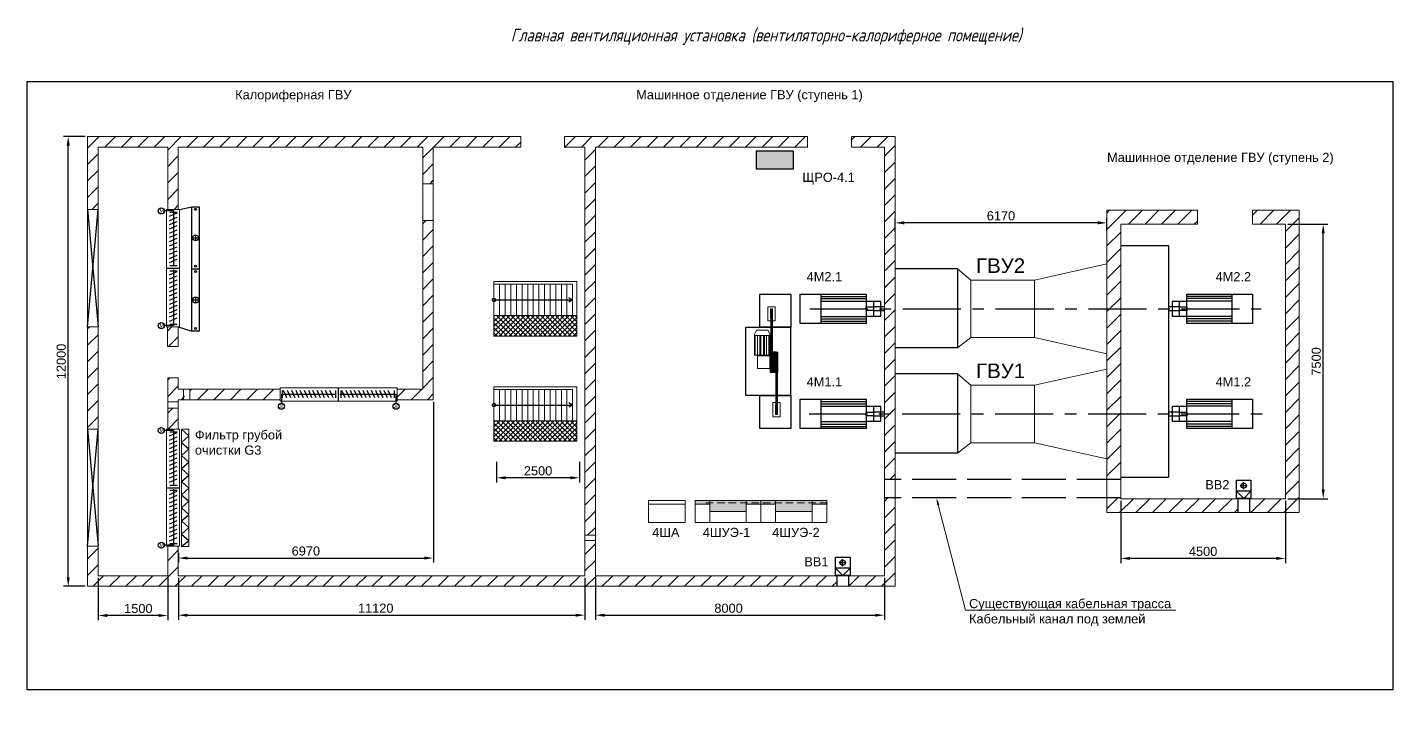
# Model space of a CAD drawing. Header units: millimetres. Extents: x -276 to 1709, y 11 to 936.
# Drawn here: x 870.1 to 1243.3, y 394 to 578.6 of the extents above; entities that cross this region are included whole.
import ezdxf
from ezdxf import colors
from ezdxf.entities.mleader import LeaderData, LeaderLine
from ezdxf.math import Vec2, Vec3

# ---------------------------------------------------------------- set-up
doc = ezdxf.new("R2010")
doc.units = ezdxf.units.MM
doc.linetypes.add('ACAD_ISO02W100', pattern=[15, 12, -3])
doc.linetypes.add('осевая', pattern=[50.8, 31.75, -6.35, 6.35, -6.35])
doc.layers.add('Ethernet', color=18, linetype='Continuous', lineweight=40)
doc.layers.add('поверхность-_14_Технические_сооружения_Здания', color=250, linetype='Continuous')
doc.styles.add('ASU', font='arial.ttf', dxfattribs={"height": 2.5})
doc.styles.get("Standard").update_dxf_attribs({"font": 'arial.ttf'})
doc.styles.add('T_Дренажная_шахта_-Штреки_на_2021г_Стволы_шахты', font='arial.ttf')
doc.styles.add('T_поверхность-_14_Технические_сооружения_Здания', font='arial.ttf')
doc.dimstyles.new('ISO-25', dxfattribs={"dimtxt": 2.5, "dimasz": 2.5, "dimexe": 1.25, "dimexo": 0.625, "dimtad": 1, "dimtxsty": 'Standard', "dimcen": 2.5, "dimadec": 0, "dimazin": 0, "dimtfac": 1, "dimtmove": 0, "dimatfit": 3, "dimfxl": 1, "dimarcsym": 0})
pattern_1 = [(45, (0, 319.0342), (-2.245064, 2.245064), [])]

# ---------------------------------------------------------------- blocks, each defined once
blk = doc.blocks.new('*D51')
at = {"color": 0, "lineweight": -2, "transparency": 16777216}
for p, q in [((981.07, 476.19), (981.07, 432.28)), ((911.37, 434.94), (911.37, 432.28)), ((913.87, 433.53), (978.57, 433.53))]:
    blk.add_line(p, q, dxfattribs=at)
at = {"color": 0, "transparency": 16777216}
for points in [[(913.87, 433.95), (913.87, 433.12), (911.37, 433.53)], [(978.57, 433.95), (978.57, 433.12), (981.07, 433.53)]]:
    blk.add_solid(points, dxfattribs=at)
at = {"color": 0, "lineweight": 20, "transparency": 16777216, "insert": (946.22, 435.44), "char_height": 2.5, "attachment_point": 5}
blk.add_mtext('6970', dxfattribs=at)
blk = doc.blocks.new('*D52')
at = {"color": 0, "lineweight": -2, "transparency": 16777216}
for p, q in [((998.37, 459.8), (998.37, 454.21)), ((1021.02, 459.8), (1021.02, 454.21)), ((1018.52, 455.46), (1000.87, 455.46))]:
    blk.add_line(p, q, dxfattribs=at)
at = {"color": 0, "transparency": 16777216}
for points in [[(1000.87, 455.88), (1000.87, 455.04), (998.37, 455.46)], [(1018.52, 455.88), (1018.52, 455.04), (1021.02, 455.46)]]:
    blk.add_solid(points, dxfattribs=at)
at = {"color": 0, "lineweight": 20, "transparency": 16777216, "insert": (1009.69, 457.36), "char_height": 2.5, "attachment_point": 5}
blk.add_mtext('2500', dxfattribs=at)
blk = doc.blocks.new('*D53')
at = {"color": 0, "lineweight": -2, "transparency": 16777216}
for p, q in [((885.94, 548.71), (880.02, 548.71)), ((881.27, 428.31), (881.27, 546.21)), ((885.94, 425.81), (880.02, 425.81))]:
    blk.add_line(p, q, dxfattribs=at)
at = {"color": 0, "transparency": 16777216}
for points in [[(880.85, 546.21), (881.68, 546.21), (881.27, 548.71)], [(880.85, 428.31), (881.68, 428.31), (881.27, 425.81)]]:
    blk.add_solid(points, dxfattribs=at)
at = {"color": 0, "lineweight": 20, "transparency": 16777216, "insert": (879.37, 487.26), "char_height": 2.5, "attachment_point": 5, "rotation": 90}
blk.add_mtext('12000', dxfattribs=at)
blk = doc.blocks.new('*D54')
at = {"color": 0, "lineweight": -2, "transparency": 16777216}
for p, q in [((911.37, 428.09), (911.37, 416.67)), ((1022.47, 428.09), (1022.47, 416.67)), ((913.87, 417.92), (1019.97, 417.92))]:
    blk.add_line(p, q, dxfattribs=at)
at = {"color": 0, "transparency": 16777216}
for points in [[(913.87, 418.33), (913.87, 417.5), (911.37, 417.92)], [(1019.97, 418.33), (1019.97, 417.5), (1022.47, 417.92)]]:
    blk.add_solid(points, dxfattribs=at)
at = {"color": 0, "lineweight": 20, "transparency": 16777216, "insert": (965.32, 419.82), "char_height": 2.5, "attachment_point": 5}
blk.add_mtext('11120', dxfattribs=at)
blk = doc.blocks.new('*D55')
at = {"color": 0, "lineweight": -2, "transparency": 16777216}
for p, q in [((889.47, 428.09), (889.47, 416.58)), ((908.47, 428.09), (908.47, 416.58)), ((905.97, 417.83), (891.97, 417.83))]:
    blk.add_line(p, q, dxfattribs=at)
at = {"color": 0, "transparency": 16777216}
for points in [[(891.97, 418.25), (891.97, 417.42), (889.47, 417.83)], [(905.97, 418.25), (905.97, 417.42), (908.47, 417.83)]]:
    blk.add_solid(points, dxfattribs=at)
at = {"color": 0, "lineweight": 20, "transparency": 16777216, "insert": (900.44, 419.74), "char_height": 2.5, "attachment_point": 5}
blk.add_mtext('1500', dxfattribs=at)
blk = doc.blocks.new('*D56')
at = {"color": 0, "lineweight": -2, "transparency": 16777216}
for p, q in [((1168.97, 449.14), (1168.97, 432.18)), ((1213.97, 449.14), (1213.97, 432.18)), ((1211.47, 433.43), (1171.47, 433.43))]:
    blk.add_line(p, q, dxfattribs=at)
at = {"color": 0, "transparency": 16777216}
for points in [[(1171.47, 433.85), (1171.47, 433.02), (1168.97, 433.43)], [(1211.47, 433.85), (1211.47, 433.02), (1213.97, 433.43)]]:
    blk.add_solid(points, dxfattribs=at)
at = {"color": 0, "lineweight": 20, "transparency": 16777216, "insert": (1191.47, 435.34), "char_height": 2.5, "attachment_point": 5}
blk.add_mtext('4500', dxfattribs=at)
blk = doc.blocks.new('*D57')
at = {"color": 0, "lineweight": -2, "transparency": 16777216}
for p, q in [((1214.59, 524.76), (1225.55, 524.76)), ((1224.3, 452.26), (1224.3, 522.26)), ((1214.59, 449.76), (1225.55, 449.76))]:
    blk.add_line(p, q, dxfattribs=at)
at = {"color": 0, "transparency": 16777216}
for points in [[(1223.88, 522.26), (1224.71, 522.26), (1224.3, 524.76)], [(1223.88, 452.26), (1224.71, 452.26), (1224.3, 449.76)]]:
    blk.add_solid(points, dxfattribs=at)
at = {"color": 0, "lineweight": 20, "transparency": 16777216, "insert": (1222.4, 487.26), "char_height": 2.5, "attachment_point": 5, "rotation": 90}
blk.add_mtext('7500', dxfattribs=at)
blk = doc.blocks.new('*D58')
at = {"color": 0, "lineweight": -2, "transparency": 16777216}
for p, q in [((1025.37, 428.09), (1025.37, 416.67)), ((1104.37, 428.09), (1104.37, 416.67)), ((1027.87, 417.92), (1101.87, 417.92))]:
    blk.add_line(p, q, dxfattribs=at)
at = {"color": 0, "transparency": 16777216}
for points in [[(1027.87, 418.33), (1027.87, 417.5), (1025.37, 417.92)], [(1101.87, 418.33), (1101.87, 417.5), (1104.37, 417.92)]]:
    blk.add_solid(points, dxfattribs=at)
at = {"color": 0, "lineweight": 20, "transparency": 16777216, "insert": (1061.76, 419.82), "char_height": 2.5, "attachment_point": 5}
blk.add_mtext('8000', dxfattribs=at)
blk = doc.blocks.new('*D59')
at = {"color": 0, "lineweight": -2, "transparency": 16777216}
for p, q in [((1107.27, 522.66), (1107.27, 526.38)), ((1165.17, 522.86), (1165.17, 526.38)), ((1162.67, 525.13), (1109.77, 525.13))]:
    blk.add_line(p, q, dxfattribs=at)
at = {"color": 0, "transparency": 16777216}
for points in [[(1109.77, 525.55), (1109.77, 524.72), (1107.27, 525.13)], [(1162.67, 525.55), (1162.67, 524.72), (1165.17, 525.13)]]:
    blk.add_solid(points, dxfattribs=at)
at = {"color": 0, "lineweight": 20, "transparency": 16777216, "insert": (1136.22, 527.04), "char_height": 2.5, "attachment_point": 5}
blk.add_mtext('6170', dxfattribs=at)

msp = doc.modelspace()

# ---------------------------------------------------------------- hatches: boundary and pattern name
at = {"lineweight": 20}
h = msp.add_hatch(dxfattribs=at)
h.set_pattern_fill('ANSI31', color=0)
h.set_pattern_definition(pattern_1)
h.paths.add_polyline_path([(978.166, 535.795), (981.066, 535.795), (981.066, 545.81), (1004.952, 545.81), (1004.952, 548.71), (972.652, 548.71), (886.566, 548.71), (886.566, 545.81), (886.566, 528.76), (889.466, 528.76), (889.466, 545.81), (908.466, 545.81), (908.466, 528.76), (911.366, 528.76), (911.366, 545.81), (978.166, 545.81)])
at = {"linetype": 'ACAD_ISO02W100'}
h = msp.add_hatch(dxfattribs=at)
h.set_pattern_fill('ANSI31', color=0)
h.set_pattern_definition(pattern_1)
h.paths.add_polyline_path([(1107.266, 548.71), (1095.366, 548.71), (1095.366, 545.81), (1104.366, 545.81), (1104.366, 512.315, -0.2258414), (1105.058, 510.86, -0.2258414), (1104.366, 509.406), (1104.366, 501.649), (1107.266, 501.649)])
h.paths.add_polyline_path([(1107.266, 501.649), (1104.366, 501.649), (1104.366, 495.713), (1104.366, 472.91), (1107.266, 472.91)])
h.paths.add_polyline_path([(1107.266, 472.91), (1104.366, 472.91), (1104.366, 465.51, -0.2258414), (1105.058, 464.055, -0.2258414), (1104.366, 462.6), (1104.366, 454.979), (1107.266, 454.979)])
h.paths.add_polyline_path([(1091.369, 425.81), (1091.369, 428.71), (1025.366, 428.71), (1025.366, 438.353), (1022.466, 438.353), (1022.466, 428.71), (988.234, 428.71), (911.366, 428.71), (911.366, 436.76), (908.466, 436.76), (908.466, 428.71), (889.466, 428.71), (889.466, 436.76), (886.566, 436.76), (886.566, 427.26), (886.566, 425.81)])
h.paths.add_polyline_path([(1094.547, 428.71), (1094.547, 425.81), (1107.266, 425.81), (1107.266, 449.985), (1104.366, 449.985), (1104.366, 428.71)])
at = {"lineweight": 20}
h = msp.add_hatch(dxfattribs=at)
h.set_pattern_fill('ANSI31', color=0)
h.set_pattern_definition(pattern_1)
h.paths.add_polyline_path([(1025.366, 545.81), (1083.366, 545.81), (1083.366, 548.71), (1045.952, 548.71), (1016.952, 548.71), (1016.952, 545.81), (1022.466, 545.81), (1022.466, 439.849), (1025.366, 439.849)])
h = msp.add_hatch()
h.set_pattern_fill('ANSI31', color=256, scale=10)
h.set_pattern_definition([(45, (438.1, 298.834), (-22.4506, 22.4506), [])])
h.paths.add_polyline_path([(1079.4, 539.834), (1079.4, 544.834), (1069.4, 544.834), (1069.4, 539.834)])
h = msp.add_hatch(color=256)
h.dxf.hatch_style = 1
h.paths.add_polyline_path([(1079.4, 544.834), (1069.4, 544.834), (1069.4, 539.834), (1079.4, 539.834)])
at = {"linetype": 'ACAD_ISO02W100'}
h = msp.add_hatch(dxfattribs=at)
h.set_pattern_fill('ANSI31', color=0)
h.set_pattern_definition(pattern_1)
h.paths.add_polyline_path([(1168.966, 524.76), (1189.9, 524.76), (1189.9, 528.56), (1165.166, 528.56), (1165.166, 524.76), (1165.166, 501.649), (1168.966, 501.649)], flags=17)
h.paths.add_polyline_path([(1168.966, 501.649), (1165.166, 501.649), (1165.166, 472.91), (1168.966, 472.91)], flags=17)
h.paths.add_polyline_path([(1168.966, 472.91), (1165.166, 472.91), (1165.166, 460.627), (1165.166, 454.979), (1168.966, 454.979)], flags=17)
h.paths.add_polyline_path([(1200.969, 445.96), (1200.969, 449.76), (1168.966, 449.76), (1168.966, 449.985), (1165.166, 449.985), (1165.166, 449.76), (1165.166, 445.96)])
h.paths.add_polyline_path([(1204.147, 449.76), (1204.147, 445.96), (1217.766, 445.96), (1217.766, 449.76), (1217.766, 524.76), (1217.766, 528.56), (1205, 528.56), (1205, 524.76), (1213.966, 524.76), (1213.966, 449.76)])
at = {"lineweight": 20}
h = msp.add_hatch(dxfattribs=at)
h.set_pattern_fill('ANSI31', color=0)
h.set_pattern_definition(pattern_1)
h.paths.add_polyline_path([(978.166, 479.71), (971.166, 479.71), (971.166, 476.81), (981.066, 476.81), (981.066, 479.71), (981.066, 525.779), (978.166, 525.779)])
h = msp.add_hatch(dxfattribs=at)
h.set_pattern_fill('ANSI31', color=0)
h.set_pattern_definition(pattern_1)
h.paths.add_polyline_path([(886.566, 468.76), (889.466, 468.76), (889.466, 496.76), (886.566, 496.76)])
h = msp.add_hatch(dxfattribs=at)
h.set_pattern_fill('ANSI31', color=0)
h.set_pattern_definition(pattern_1)
h.paths.add_polyline_path([(911.366, 496.76), (908.425, 496.76), (908.425, 491.304), (911.366, 491.304)])
h = msp.add_hatch()
h.set_pattern_fill('ANSI37', color=256, scale=0.3)
h.set_pattern_definition([(45, (0, 347.7723), (-0.6735192, 0.6735192), []), (135, (0, 347.7723), (-0.6735192, -0.6735192), [])])
h.paths.add_polyline_path([(1020.302, 499.807), (1019.131, 499.807), (1017.597, 499.807), (1016.062, 499.807), (1014.528, 499.807), (1012.993, 499.807), (1011.459, 499.807), (1009.924, 499.807), (1008.39, 499.807), (1006.855, 499.807), (1005.32, 499.807), (1003.786, 499.807), (1002.251, 499.807), (1000.717, 499.807), (999.182, 499.807), (997.648, 499.807), (997.648, 494.194), (1020.302, 494.194)])
h = msp.add_hatch(dxfattribs=at)
h.set_pattern_fill('ANSI31', color=0)
h.set_pattern_definition(pattern_1)
h.paths.add_polyline_path([(911.366, 482.76), (908.466, 482.76), (908.466, 476.187), (908.474, 476.187), (908.474, 476.096), (911.366, 476.081), (911.366, 476.81), (912.779, 476.81), (912.779, 476.819), (913.097, 476.818), (913.097, 479.71), (911.366, 479.71)])
h = msp.add_hatch(dxfattribs=at)
h.set_pattern_fill('ANSI31', color=0)
h.set_pattern_definition(pattern_1)
h.paths.add_polyline_path([(923.812, 479.71), (914.641, 479.71), (914.641, 476.81), (925.032, 476.81)])
h = msp.add_hatch(dxfattribs=at)
h.set_pattern_fill('ANSI31', color=0)
h.set_pattern_definition(pattern_1)
h.paths.add_polyline_path([(939.166, 479.71), (923.812, 479.71), (925.032, 476.81), (939.166, 476.81)])
h = msp.add_hatch(dxfattribs=at)
h.set_pattern_fill('ANSI31', color=0)
h.set_pattern_definition(pattern_1)
h.paths.add_polyline_path([(911.366, 474.533), (908.466, 474.533), (908.466, 474.482), (908.466, 468.76), (911.366, 468.76)])
h = msp.add_hatch()
h.set_pattern_fill('ANSI37', color=256, scale=0.3)
h.set_pattern_definition([(45, (0, 319.0342), (-0.6735192, 0.6735192), []), (135, (0, 319.0342), (-0.6735192, -0.6735192), [])])
h.paths.add_polyline_path([(1020.302, 471.069), (1019.131, 471.069), (1017.597, 471.069), (1016.062, 471.069), (1014.528, 471.069), (1012.993, 471.069), (1011.459, 471.069), (1009.924, 471.069), (1008.39, 471.069), (1006.855, 471.069), (1005.32, 471.069), (1003.786, 471.069), (1002.251, 471.069), (1000.717, 471.069), (999.182, 471.069), (997.648, 471.069), (997.648, 465.456), (1020.302, 465.456)])
h = msp.add_hatch(color=0, dxfattribs=at)
h.dxf.hatch_style = 1
h.paths.add_polyline_path([(1088.601, 449.26), (1084.601, 449.26), (1084.601, 448.261), (1088.601, 448.262)])
h.paths.add_polyline_path([(1074.601, 449.26), (1070.601, 449.26), (1070.601, 448.257), (1074.601, 448.259)])
h.paths.add_polyline_path([(1070.601, 449.26), (1066.601, 449.26), (1066.601, 448.256), (1070.601, 448.257)])
h.paths.add_polyline_path([(1056.601, 449.26), (1052.601, 449.26), (1052.601, 448.252), (1056.601, 448.254)])
h = msp.add_hatch(color=0, dxfattribs=at)
h.dxf.hatch_style = 1
h.paths.add_polyline_path([(1066.601, 449.26), (1056.601, 449.26), (1056.601, 446.26), (1066.601, 446.26)])
h.paths.add_polyline_path([(1084.601, 449.26), (1074.601, 449.26), (1074.601, 446.26), (1084.601, 446.26)])
at = {"layer": 'Ethernet', "lineweight": 20}
h = msp.add_hatch(color=0, dxfattribs=at)
h.dxf.hatch_style = 1
h.paths.add_polyline_path([(1073.774, 501.637), (1073.194, 501.637), (1073.194, 498.959), (1073.774, 498.959)])
h = msp.add_hatch(color=0, dxfattribs=at)
h.dxf.hatch_style = 1
h.paths.add_polyline_path([(1075.164, 475.418), (1074.584, 475.418), (1074.584, 472.739), (1075.164, 472.739)])

# ---------------------------------------------------------------- linework, layer by layer
at = {"color": 0, "lineweight": 20}
for p, q in [((1004.952, 548.71), (1004.952, 545.81)), ((1016.952, 548.71), (1016.952, 545.81)), ((1083.366, 548.71), (1083.366, 545.81)), ((1095.366, 548.71), (1095.366, 545.81)), ((908.466, 545.81), (889.466, 545.81)), ((978.166, 545.81), (978.166, 525.779)), ((981.066, 545.81), (1004.952, 545.81)), ((981.066, 525.779), (981.066, 545.81)), ((1016.952, 545.81), (1022.466, 545.81)), ((1104.366, 545.81), (1095.366, 545.81)), ((1104.366, 545.81), (1104.366, 495.713)), ((978.166, 535.795), (981.066, 535.795)), ((1189.9, 528.56), (1189.9, 524.76)), ((1205, 528.56), (1205, 524.76)), ((978.166, 525.779), (981.066, 525.779)), ((1124.333, 512.606), (1128, 509.499)), ((1145.4, 509.499), (1165.166, 513.919)), ((908.425, 491.304), (908.425, 496.76)), ((911.366, 491.304), (911.366, 496.76)), ((1128, 493.799), (1124.333, 490.961)), ((1145.4, 493.799), (1165.166, 489.365)), ((911.366, 491.304), (908.425, 491.304)), ((1165.166, 489.365), (1165.166, 485.181)), ((1145.4, 480.76), (1165.166, 485.181)), ((908.466, 482.76), (911.366, 482.76)), ((1124.333, 483.868), (1128, 480.76)), ((912.779, 476.819), (912.779, 479.71)), ((914.484, 479.71), (914.484, 476.819)), ((978.166, 479.71), (971.166, 479.71)), ((908.474, 476.187), (911.366, 476.187)), ((911.366, 474.482), (908.474, 474.482)), ((1128, 465.06), (1124.333, 462.222)), ((1145.4, 465.06), (1165.166, 460.627)), ((1039.898, 448.252), (1049.898, 448.252)), ((1052.601, 448.252), (1056.601, 448.254)), ((1057.593, 448.616), (1055.554, 448.616)), ((1060.712, 448.616), (1058.672, 448.616)), ((1063.83, 448.616), (1061.79, 448.616)), ((1066.948, 448.616), (1064.909, 448.616)), ((1066.948, 448.616), (1064.909, 448.616)), ((1066.601, 448.256), (1074.601, 448.259)), ((1070.066, 448.616), (1068.027, 448.616)), ((1073.184, 448.616), (1071.145, 448.616)), ((1076.302, 448.616), (1074.263, 448.616)), ((1079.42, 448.616), (1077.381, 448.616)), ((1082.539, 448.616), (1080.499, 448.616)), ((1085.657, 448.616), (1083.617, 448.616)), ((1084.601, 448.261), (1088.601, 448.262)), ((1088.775, 448.616), (1086.736, 448.616)), ((1056.601, 446.26), (1066.601, 446.26)), ((1074.601, 446.26), (1084.601, 446.26)), ((1022.454, 439.834), (1025.346, 439.834)), ((1022.466, 428.71), (1022.466, 438.353)), ((1025.366, 438.353), (1022.474, 438.353)), ((1025.366, 438.338), (1025.366, 428.71)), ((1036.574, 425.81), (987.156, 425.81)), ((988.234, 428.71), (1022.466, 428.71)), ((1025.366, 428.71), (1039.121, 428.71))]:
    msp.add_line(p, q, dxfattribs=at)
for p, q in [((911.72, 528.76), (915.1, 529.534)), ((915.449, 521.048), (916.726, 521.048)), ((1168.966, 518.929), (1181.967, 518.929)), ((1181.967, 518.929), (1181.967, 455.627)), ((1124.333, 512.606), (1107.266, 512.606)), ((1124.333, 512.606), (1124.333, 490.961)), ((915.449, 504.048), (916.726, 504.048)), ((997.648, 504.073), (1019.131, 504.073)), ((1019.131, 504.073), (1018.107, 504.672)), ((1019.131, 504.073), (1018.107, 503.473)), ((1101.337, 503.649), (1101.337, 499.649)), ((1184.996, 499.649), (1184.996, 503.649)), ((911.366, 496.76), (915.1, 495.534)), ((1019.131, 499.807), (1020.302, 499.807)), ((1124.333, 490.961), (1107.266, 490.961)), ((1124.333, 483.868), (1107.266, 483.868)), ((1124.333, 483.868), (1124.333, 462.222)), ((997.648, 475.334), (1019.131, 475.334)), ((1019.131, 475.334), (1018.107, 475.934)), ((1019.131, 475.334), (1018.107, 474.735)), ((1101.337, 474.91), (1101.337, 470.91)), ((1184.996, 470.91), (1184.996, 474.91)), ((1019.131, 471.069), (1020.302, 471.069)), ((1124.333, 462.222), (1107.266, 462.222)), ((1168.966, 455.627), (1181.967, 455.627))]:
    msp.add_line(p, q)
at = {"lineweight": 20}
for p, q in [((1020.302, 509.103), (997.648, 509.103)), ((1020.302, 480.365), (997.648, 480.365))]:
    msp.add_line(p, q, dxfattribs=at)
msp.add_lwpolyline([(870.089, 563.757), (1243.288, 563.757), (1243.288, 397.559), (870.089, 397.559)], close=True)
at = {"color": 0, "lineweight": 20}
for points in [[(886.566, 545.81), (886.566, 548.71), (972.652, 548.71)], [(972.652, 548.71), (1004.952, 548.71)], [(1016.952, 548.71), (1045.952, 548.71)], [(1045.952, 548.71), (1083.366, 548.71)], [(1095.366, 548.71), (1107.266, 548.71)], [(1107.266, 548.71), (1107.266, 425.81)], [(886.566, 528.76), (886.566, 547.26)], [(889.466, 545.81), (889.466, 528.76)], [(908.466, 528.76), (908.466, 545.81)], [(911.366, 545.81), (911.366, 528.76)], [(978.166, 545.81), (911.366, 545.81)], [(1004.952, 545.81), (981.066, 545.81)], [(1022.466, 545.81), (1016.952, 545.81)], [(1022.466, 545.81), (1016.952, 545.81)], [(1022.466, 428.71), (1022.466, 545.81)], [(1025.366, 545.81), (1025.366, 428.71)], [(1083.366, 545.81), (1025.366, 545.81)], [(1104.366, 545.81), (1095.366, 545.81)], [(1104.366, 428.71), (1104.366, 545.81)], [(1189.9, 528.56), (1165.166, 528.56), (1165.166, 524.76)], [(1217.766, 524.76), (1217.766, 528.56), (1205, 528.56)], [(978.166, 479.71), (978.166, 525.779)], [(981.066, 525.779), (981.066, 478.26)], [(1165.166, 524.76), (1165.166, 449.76)], [(1205, 524.76), (1213.966, 524.76), (1213.966, 449.76), (1168.966, 449.76), (1168.966, 524.76), (1189.9, 524.76)], [(1168.966, 449.76), (1168.966, 524.76)], [(1168.966, 524.76), (1189.9, 524.76)], [(1208.966, 524.76), (1213.966, 524.76)], [(1213.966, 524.76), (1213.966, 449.76)], [(1217.766, 449.76), (1217.766, 524.76)], [(1128, 509.499), (1145.4, 509.499)], [(1128, 509.499), (1128, 493.799)], [(1145.4, 493.799), (1145.4, 509.499)], [(886.566, 468.76), (886.566, 496.76)], [(889.466, 496.76), (889.466, 468.76)], [(1145.4, 493.799), (1128, 493.799)], [(1165.166, 485.181), (1165.166, 460.627)], [(908.466, 468.76), (908.466, 482.76)], [(911.366, 482.76), (911.366, 479.71)], [(1107.266, 462.222), (1107.266, 483.868)], [(911.366, 479.71), (939.166, 479.71)], [(981.066, 479.71), (981.066, 476.81), (971.166, 476.81)], [(971.166, 479.71), (978.166, 479.71)], [(1107.266, 465.06), (1107.266, 480.76)], [(1128, 480.76), (1145.4, 480.76)], [(1128, 480.76), (1128, 465.06)], [(1145.4, 465.06), (1145.4, 480.76)], [(939.166, 476.81), (911.366, 476.81)], [(911.366, 476.81), (911.366, 468.76)], [(1145.4, 465.06), (1128, 465.06)], [(1165.166, 449.76), (1165.166, 445.96), (1217.766, 445.96), (1217.766, 449.76)], [(1213.966, 449.76), (1168.966, 449.76)], [(886.566, 427.26), (886.566, 436.76)], [(889.466, 436.76), (889.466, 428.71)], [(908.466, 428.71), (908.466, 436.76)], [(911.366, 436.76), (911.366, 428.71)], [(1107.266, 425.81), (886.566, 425.81), (886.566, 428.71)], [(889.466, 428.71), (908.466, 428.71)], [(911.366, 428.71), (1022.466, 428.71)], [(1025.366, 428.71), (1104.366, 428.71)]]:
    msp.add_lwpolyline(points, dxfattribs=at)
for points in [[(1069.4, 544.834), (1079.4, 544.834), (1079.4, 539.834), (1069.4, 539.834), (1069.4, 544.834)], [(886.566, 528.76), (889.466, 496.76)], [(886.566, 496.76), (889.466, 528.76)], [(910.007, 528.403), (907.523, 528.403)], [(908.969, 526.943), (911.045, 527.832)], [(908.969, 525.791), (911.045, 526.68)], [(909.007, 528.055), (911.007, 528.055)], [(910.007, 528.403), (910.007, 513.48)], [(915.1, 529.534), (917.1, 529.534), (917.1, 495.534), (915.1, 495.534), (915.1, 529.534)], [(908.969, 524.64), (911.045, 525.529)], [(908.969, 523.488), (911.045, 524.377)], [(908.969, 522.337), (911.045, 523.226)], [(908.969, 521.185), (911.045, 522.074)], [(908.969, 520.033), (911.045, 520.923)], [(908.969, 518.882), (911.045, 519.771)], [(916.096, 521.678), (916.096, 520.419)], [(908.969, 517.73), (911.045, 518.619)], [(908.969, 516.579), (911.045, 517.468)], [(908.969, 515.427), (911.045, 516.316)], [(908.969, 514.276), (911.045, 515.165)], [(908.112, 512.76), (911.72, 512.76)], [(908.969, 510.943), (911.045, 511.832)], [(909.007, 513.48), (911.007, 513.48)], [(909.007, 512.055), (911.007, 512.055)], [(910.007, 512.403), (910.007, 497.075)], [(915.1, 512.534), (917.1, 512.534)], [(908.969, 509.791), (911.045, 510.68)], [(908.969, 508.64), (911.045, 509.529)], [(908.969, 507.488), (911.045, 508.377)], [(908.969, 506.337), (911.045, 507.226)], [(908.969, 505.185), (911.045, 506.074)], [(908.969, 504.033), (911.045, 504.923)], [(916.096, 504.678), (916.096, 503.419)], [(1078.8, 505.649), (1078.8, 496.649), (1070.3, 496.649), (1070.3, 505.649), (1078.8, 505.649)], [(1099.337, 505.649), (1099.337, 497.649), (1081.337, 497.649), (1081.337, 505.649), (1099.337, 505.649)], [(1086.937, 505.649), (1086.937, 497.649)], [(1086.937, 505.034), (1099.337, 505.034)], [(1086.937, 504.434), (1099.337, 504.434)], [(1186.996, 497.649), (1186.996, 505.649), (1204.996, 505.649), (1204.996, 497.649), (1186.996, 497.649)], [(1199.396, 505.034), (1186.996, 505.034)], [(1199.396, 504.434), (1186.996, 504.434)], [(1199.396, 497.649), (1199.396, 505.649)], [(908.969, 502.882), (911.045, 503.771)], [(908.969, 501.73), (911.045, 502.619)], [(908.969, 500.579), (911.045, 501.468)], [(908.969, 499.427), (911.045, 500.316)], [(1086.937, 503.734), (1099.337, 503.734)], [(1099.337, 503.649), (1099.337, 499.649), (1103.337, 499.649), (1103.337, 503.649), (1099.337, 503.649)], [(1099.337, 502.149), (1101.337, 502.149), (1101.337, 501.149), (1099.337, 501.149), (1099.337, 502.149)], [(1104.366, 502.149), (1101.337, 502.149), (1101.337, 501.149), (1104.366, 501.149)], [(1181.967, 501.149), (1184.996, 501.149), (1184.996, 502.149), (1181.967, 502.149)], [(1186.996, 499.649), (1186.996, 503.649), (1182.996, 503.649), (1182.996, 499.649), (1186.996, 499.649)], [(1186.996, 501.149), (1184.996, 501.149), (1184.996, 502.149), (1186.996, 502.149), (1186.996, 501.149)], [(1199.396, 503.734), (1186.996, 503.734)], [(910.007, 497.075), (907.523, 497.075)], [(908.969, 498.276), (911.045, 499.165)], [(909.007, 497.48), (911.007, 497.48)], [(1078.65, 496.649), (1078.65, 477.91), (1066.45, 477.91), (1066.45, 496.649), (1078.65, 496.649)], [(1086.937, 499.563), (1099.337, 499.563)], [(1086.937, 498.863), (1099.337, 498.863)], [(1086.937, 498.263), (1099.337, 498.263)], [(1199.396, 499.563), (1186.996, 499.563)], [(1199.396, 498.863), (1186.996, 498.863)], [(1199.396, 498.263), (1186.996, 498.263)], [(939.523, 478.311), (954.446, 478.311)], [(939.523, 478.311), (939.523, 475.827)], [(939.871, 477.311), (939.871, 479.311)], [(940.983, 477.273), (940.094, 479.349)], [(942.135, 477.273), (941.246, 479.349)], [(943.286, 477.273), (942.397, 479.349)], [(944.438, 477.273), (943.549, 479.349)], [(945.589, 477.273), (944.7, 479.349)], [(946.741, 477.273), (945.852, 479.349)], [(947.893, 477.273), (947.003, 479.349)], [(949.044, 477.273), (948.155, 479.349)], [(950.196, 477.273), (949.307, 479.349)], [(951.347, 477.273), (950.458, 479.349)], [(952.499, 477.273), (951.61, 479.349)], [(953.65, 477.273), (952.761, 479.349)], [(954.446, 477.311), (954.446, 479.311)], [(955.166, 476.416), (955.166, 480.024)], [(955.523, 478.311), (970.851, 478.311)], [(955.871, 477.311), (955.871, 479.311)], [(956.983, 477.273), (956.094, 479.349)], [(958.135, 477.273), (957.246, 479.349)], [(959.286, 477.273), (958.397, 479.349)], [(960.438, 477.273), (959.549, 479.349)], [(961.589, 477.273), (960.7, 479.349)], [(962.741, 477.273), (961.852, 479.349)], [(963.893, 477.273), (963.003, 479.349)], [(965.044, 477.273), (964.155, 479.349)], [(966.196, 477.273), (965.307, 479.349)], [(967.347, 477.273), (966.458, 479.349)], [(968.499, 477.273), (967.61, 479.349)], [(969.65, 477.273), (968.761, 479.349)], [(970.446, 477.311), (970.446, 479.311)], [(970.851, 478.311), (970.851, 475.827)], [(1078.8, 477.91), (1078.8, 468.91), (1070.3, 468.91), (1070.3, 477.91), (1078.8, 477.91)], [(1099.337, 476.91), (1099.337, 468.91), (1081.337, 468.91), (1081.337, 476.91), (1099.337, 476.91)], [(1086.937, 476.91), (1086.937, 468.91)], [(1086.937, 476.296), (1099.337, 476.296)], [(1086.937, 475.696), (1099.337, 475.696)], [(1086.937, 474.996), (1099.337, 474.996)], [(1099.337, 474.91), (1099.337, 470.91), (1103.337, 470.91), (1103.337, 474.91), (1099.337, 474.91)], [(1186.996, 470.91), (1186.996, 474.91), (1182.996, 474.91), (1182.996, 470.91), (1186.996, 470.91)], [(1186.996, 468.91), (1186.996, 476.91), (1204.996, 476.91), (1204.996, 468.91), (1186.996, 468.91)], [(1199.396, 476.296), (1186.996, 476.296)], [(1199.396, 475.696), (1186.996, 475.696)], [(1199.396, 474.996), (1186.996, 474.996)], [(1199.396, 468.91), (1199.396, 476.91)], [(1086.937, 470.825), (1099.337, 470.825)], [(1099.337, 473.41), (1101.337, 473.41), (1101.337, 472.41), (1099.337, 472.41), (1099.337, 473.41)], [(1104.366, 473.41), (1101.337, 473.41), (1101.337, 472.41), (1104.366, 472.41)], [(1181.967, 472.41), (1184.996, 472.41), (1184.996, 473.41), (1181.967, 473.41)], [(1186.996, 472.41), (1184.996, 472.41), (1184.996, 473.41), (1186.996, 473.41), (1186.996, 472.41)], [(1199.396, 470.825), (1186.996, 470.825)], [(886.566, 468.76), (889.466, 436.76)], [(886.566, 436.76), (889.466, 468.76)], [(910.007, 468.403), (907.523, 468.403)], [(908.969, 466.943), (911.045, 467.832)], [(908.969, 465.791), (911.045, 466.68)], [(909.007, 468.055), (911.007, 468.055)], [(910.007, 468.403), (910.007, 453.48)], [(912.199, 468.724), (914.199, 466.935), (914.199, 466.935)], [(912.199, 465.146), (914.199, 466.935), (914.199, 466.935)], [(1086.937, 470.125), (1099.337, 470.125)], [(1086.937, 469.525), (1099.337, 469.525)], [(1199.396, 470.125), (1186.996, 470.125)], [(1199.396, 469.525), (1186.996, 469.525)], [(908.969, 464.64), (911.045, 465.529)], [(908.969, 463.488), (911.045, 464.377)], [(908.969, 462.337), (911.045, 463.226)], [(912.199, 465.146), (914.199, 463.357), (914.199, 463.357)], [(912.199, 461.568), (914.199, 463.357), (914.199, 463.357)], [(908.969, 461.185), (911.045, 462.074)], [(908.969, 460.033), (911.045, 460.923)], [(908.969, 458.882), (911.045, 459.771)], [(912.199, 461.568), (914.199, 459.779), (914.199, 459.779)], [(912.199, 457.991), (914.199, 459.779), (914.199, 459.779)], [(908.969, 457.73), (911.045, 458.619)], [(908.969, 456.579), (911.045, 457.468)], [(908.969, 455.427), (911.045, 456.316)], [(912.199, 457.991), (914.199, 456.202), (914.199, 456.202)], [(912.199, 454.413), (914.199, 456.202), (914.199, 456.202)], [(908.112, 452.76), (911.72, 452.76)], [(908.969, 454.276), (911.045, 455.165)], [(908.969, 450.943), (911.045, 451.832)], [(909.007, 453.48), (911.007, 453.48)], [(909.007, 452.055), (911.007, 452.055)], [(910.007, 452.403), (910.007, 437.075)], [(912.199, 454.413), (914.199, 452.624), (914.199, 452.624)], [(912.199, 450.835), (914.199, 452.624), (914.199, 452.624)], [(1200.558, 454.817), (1204.558, 454.817)], [(1204.558, 454.817), (1204.558, 449.817), (1200.558, 449.817), (1200.558, 454.817)], [(1204.558, 451.817), (1204.558, 451.817), (1200.558, 451.817)], [(1200.558, 451.817), (1202.558, 449.817), (1204.558, 451.817)], [(1201.577, 453.329), (1203.476, 453.329)], [(1202.527, 452.38), (1202.527, 454.279)], [(908.969, 449.791), (911.045, 450.68)], [(908.969, 448.64), (911.045, 449.529)], [(908.969, 447.488), (911.045, 448.377)], [(912.199, 450.835), (914.199, 449.046), (914.199, 449.046)], [(912.199, 447.257), (914.199, 449.046), (914.199, 449.046)], [(1200.969, 449.817), (1200.969, 445.96)], [(1204.147, 449.817), (1204.147, 445.96)], [(908.969, 446.337), (911.045, 447.226)], [(908.969, 445.185), (911.045, 446.074)], [(908.969, 444.033), (911.045, 444.923)], [(912.199, 447.257), (914.199, 445.469), (914.199, 445.469)], [(912.199, 443.68), (914.199, 445.469), (914.199, 445.469)], [(908.969, 442.882), (911.045, 443.771)], [(908.969, 441.73), (911.045, 442.619)], [(908.969, 440.579), (911.045, 441.468)], [(912.199, 443.68), (914.199, 441.891), (914.199, 441.891)], [(912.199, 440.102), (914.199, 441.891), (914.199, 441.891)], [(910.007, 437.075), (907.523, 437.075)], [(908.969, 439.427), (911.045, 440.316)], [(908.969, 438.276), (911.045, 439.165)], [(909.007, 437.48), (911.007, 437.48)], [(912.199, 440.102), (914.199, 438.313), (914.199, 438.313)], [(912.199, 436.724), (914.199, 438.313), (914.199, 438.313)], [(1090.958, 433.767), (1094.958, 433.767)], [(1094.958, 433.767), (1094.958, 428.767), (1090.958, 428.767), (1090.958, 433.767)], [(1092.927, 431.33), (1092.927, 433.229)], [(1094.958, 430.767), (1094.958, 430.767), (1090.958, 430.767)], [(1090.958, 430.767), (1092.958, 428.767), (1094.958, 430.767)], [(1091.977, 432.279), (1093.876, 432.279)], [(1091.369, 428.767), (1091.369, 425.81)], [(1094.547, 428.767), (1094.547, 425.81)]]:
    msp.add_lwpolyline(points)
for points in [[(889.466, 496.76), (889.466, 528.76), (886.566, 528.76), (886.566, 496.76)], [(911.72, 496.76), (911.72, 528.76), (908.112, 528.76), (908.112, 496.76)], [(971.166, 480.024), (939.166, 480.024), (939.166, 476.416), (971.166, 476.416)], [(889.466, 436.76), (889.466, 468.76), (886.566, 468.76), (886.566, 436.76)], [(911.72, 436.76), (911.72, 468.76), (908.112, 468.76), (908.112, 436.76)], [(914.199, 436.724), (914.199, 468.724), (912.199, 468.724), (912.199, 436.724)], [(1039.898, 449.26), (1039.898, 443.26), (1049.898, 443.26), (1049.898, 449.26)], [(1052.601, 449.26), (1056.601, 449.26), (1056.601, 443.26), (1052.601, 443.26)], [(1056.601, 449.26), (1066.601, 449.26), (1066.601, 443.26), (1056.601, 443.26)], [(1066.601, 449.26), (1070.601, 449.26), (1070.601, 443.26), (1066.601, 443.26)], [(1070.601, 449.26), (1074.601, 449.26), (1074.601, 443.26), (1070.601, 443.26)], [(1074.601, 449.26), (1084.601, 449.26), (1084.601, 443.26), (1074.601, 443.26)], [(1084.601, 449.26), (1088.601, 449.26), (1088.601, 443.26), (1084.601, 443.26)]]:
    msp.add_lwpolyline(points, close=True, dxfattribs=at)
at = {"lineweight": 20}
for points in [[(1020.302, 494.194), (997.648, 494.194), (997.648, 509.103), (1020.302, 509.103)], [(997.648, 499.807), (999.182, 499.807), (999.182, 508.338), (997.648, 508.338)], [(999.182, 499.807), (1000.717, 499.807), (1000.717, 508.338), (999.182, 508.338)], [(1000.717, 499.807), (1002.251, 499.807), (1002.251, 508.338), (1000.717, 508.338)], [(1002.251, 499.807), (1003.786, 499.807), (1003.786, 508.338), (1002.251, 508.338)], [(1003.786, 499.807), (1005.32, 499.807), (1005.32, 508.338), (1003.786, 508.338)], [(1005.32, 499.807), (1006.855, 499.807), (1006.855, 508.338), (1005.32, 508.338)], [(1006.855, 499.807), (1008.39, 499.807), (1008.39, 508.338), (1006.855, 508.338)], [(1008.39, 499.807), (1009.924, 499.807), (1009.924, 508.338), (1008.39, 508.338)], [(1009.924, 499.807), (1011.459, 499.807), (1011.459, 508.338), (1009.924, 508.338)], [(1011.459, 499.807), (1012.993, 499.807), (1012.993, 508.338), (1011.459, 508.338)], [(1012.993, 499.807), (1014.528, 499.807), (1014.528, 508.338), (1012.993, 508.338)], [(1014.528, 499.807), (1016.062, 499.807), (1016.062, 508.338), (1014.528, 508.338)], [(1016.062, 499.807), (1017.597, 499.807), (1017.597, 508.338), (1016.062, 508.338)], [(1017.597, 499.807), (1019.131, 499.807), (1019.131, 508.338), (1017.597, 508.338)], [(1020.302, 465.456), (997.648, 465.456), (997.648, 480.365), (1020.302, 480.365)], [(997.648, 471.069), (999.182, 471.069), (999.182, 479.6), (997.648, 479.6)], [(999.182, 471.069), (1000.717, 471.069), (1000.717, 479.6), (999.182, 479.6)], [(1000.717, 471.069), (1002.251, 471.069), (1002.251, 479.6), (1000.717, 479.6)], [(1002.251, 471.069), (1003.786, 471.069), (1003.786, 479.6), (1002.251, 479.6)], [(1003.786, 471.069), (1005.32, 471.069), (1005.32, 479.6), (1003.786, 479.6)], [(1005.32, 471.069), (1006.855, 471.069), (1006.855, 479.6), (1005.32, 479.6)], [(1006.855, 471.069), (1008.39, 471.069), (1008.39, 479.6), (1006.855, 479.6)], [(1008.39, 471.069), (1009.924, 471.069), (1009.924, 479.6), (1008.39, 479.6)], [(1009.924, 471.069), (1011.459, 471.069), (1011.459, 479.6), (1009.924, 479.6)], [(1011.459, 471.069), (1012.993, 471.069), (1012.993, 479.6), (1011.459, 479.6)], [(1012.993, 471.069), (1014.528, 471.069), (1014.528, 479.6), (1012.993, 479.6)], [(1014.528, 471.069), (1016.062, 471.069), (1016.062, 479.6), (1014.528, 479.6)], [(1016.062, 471.069), (1017.597, 471.069), (1017.597, 479.6), (1016.062, 479.6)], [(1017.597, 471.069), (1019.131, 471.069), (1019.131, 479.6), (1017.597, 479.6)]]:
    msp.add_lwpolyline(points, close=True, dxfattribs=at)
at = {"linetype": 'осевая', "ltscale": 0.5}
for points in [[(1083.955, 501.649), (1207.3, 501.649)], [(1083.825, 472.91), (1208.165, 472.91)]]:
    msp.add_lwpolyline(points, dxfattribs=at)
at = {"linetype": 'ACAD_ISO02W100'}
for points in [[(1168.966, 454.979), (1104.366, 454.979)], [(1168.966, 449.985), (1104.366, 449.985)]]:
    msp.add_lwpolyline(points, dxfattribs=at)
for centre, radius in [((906.704, 528.384), 0.819), ((916.048, 528.821), 0.258), ((916.1, 521.034), 0.819), ((916.048, 513.276), 0.258), ((916.048, 511.821), 0.258), ((916.1, 504.034), 0.819), ((997.648, 504.073), 0.5), ((906.704, 497.056), 0.819), ((916.048, 496.276), 0.258), ((939.542, 475.008), 0.819), ((970.87, 475.008), 0.819), ((997.648, 475.334), 0.5), ((906.704, 468.384), 0.819), ((1202.558, 453.329), 0.705), ((906.704, 437.056), 0.819), ((1092.958, 432.279), 0.705)]:
    msp.add_circle(centre, radius)
at = {"layer": 'Ethernet', "color": 0, "lineweight": 90}
for p, q in [((1073.484, 498.959), (1073.484, 484.134)), ((1073.984, 489.934), (1073.984, 484.121)), ((1074.384, 489.934), (1074.384, 484.121)), ((1074.874, 489.833), (1074.874, 472.84))]:
    msp.add_line(p, q, dxfattribs=at)
at = {"layer": 'Ethernet', "color": 0, "lineweight": 20}
for p, q in [((1068.811, 494.704), (1069.416, 495.816)), ((1068.811, 494.366), (1068.811, 494.704)), ((1073.024, 494.366), (1068.811, 494.366)), ((1069.416, 495.816), (1072.473, 495.816)), ((1072.473, 495.816), (1073.024, 494.775)), ((1073.024, 494.775), (1073.024, 494.366))]:
    msp.add_line(p, q, dxfattribs=at)
for points in [[(1072.48, 502.217), (1074.488, 502.217), (1074.488, 498.379), (1072.48, 498.379)], [(1073.774, 501.637), (1073.194, 501.637), (1073.194, 498.959), (1073.774, 498.959)], [(1068.811, 494.366), (1073.024, 494.366), (1073.024, 488.987), (1068.811, 488.987)], [(1069.059, 494.366), (1072.776, 494.366), (1072.776, 488.987), (1069.059, 488.987)], [(1069.691, 494.366), (1072.144, 494.366), (1072.144, 488.987), (1069.691, 488.987)], [(1070.275, 494.366), (1071.571, 494.366), (1071.571, 488.987), (1070.275, 488.987)], [(1070.559, 494.366), (1071.286, 494.366), (1071.286, 488.987), (1070.559, 488.987)], [(1070.079, 488.987), (1071.766, 488.987), (1071.766, 488.766), (1070.079, 488.766)], [(1075.25, 489.833), (1073.177, 489.833), (1073.177, 484.221), (1075.25, 484.221)], [(1069.647, 488.766), (1073.024, 488.766), (1073.024, 485.288), (1069.647, 485.288)], [(1073.024, 487.156), (1073.177, 487.156), (1073.177, 486.898), (1073.024, 486.898)], [(1073.87, 475.998), (1075.878, 475.998), (1075.878, 472.159), (1073.87, 472.159)], [(1075.164, 475.418), (1074.584, 475.418), (1074.584, 472.739), (1075.164, 472.739)]]:
    msp.add_lwpolyline(points, close=True, dxfattribs=at)

# ---------------------------------------------------------------- texts
at = {"attachment_point": 1, "style": 'ASU'}
for s, width, insert, char_height in [('Калориферная ГВУ', 72, (926.916, 561.386), 2.5), ('Машинное отделение ГВУ (ступень 1)', 72, (1036.517, 561.386), 2.5), ('Машинное отделение ГВУ (ступень 2)', 72, (1165.226, 544.268), 2.5), ('ЩРО-4.1', 7.7, (1081.927, 538.83), 2.5), ('М', 1.30399, (906.207, 528.911), 1), ('4М2.1', 7.7, (1083.107, 511.666), 2.5), ('4М2.2', 7.7, (1194.884, 511.666), 2.5), ('М', 1.30399, (906.207, 497.582), 1), ('4М1.1', 7.7, (1083.107, 482.928), 2.5), ('4М1.2', 7.7, (1194.884, 482.928), 2.5), ('М', 1.30399, (906.207, 468.911), 1), ('Фильтр грубой очистки G3', 24.83759, (915.9, 468.451), 2.5), ('ВВ2', 7.7, (1192.06, 454.823), 2.5), ('4ША', 7.7, (1040.88, 441.79), 2.5), ('4ШУЭ-1', 7.7, (1054.726, 441.79), 2.5), ('4ШУЭ-2', 7.7, (1073.686, 441.79), 2.5), ('М', 1.30399, (906.207, 437.582), 1), ('ВВ1', 7.7, (1082.46, 433.773), 2.5)]:
    msp.add_mtext_dynamic_manual_height_columns(s, width=width, gutter_width=12.5, heights=[0], dxfattribs=dict(at, insert=insert, char_height=char_height))
at = {"char_height": 1, "attachment_point": 1, "rotation": 90, "style": 'ASU'}
for insert in [(939.015, 474.511), (970.344, 474.511)]:
    msp.add_mtext_dynamic_manual_height_columns('М', width=1.30399, gutter_width=12.5, heights=[0], dxfattribs=dict(at, insert=insert))
at = {"layer": 'Ethernet', "color": 0, "lineweight": 20, "insert": (1002.235, 578.189), "char_height": 3.5, "attachment_point": 1, "style": 'T_Дренажная_шахта_-Штреки_на_2021г_Стволы_шахты'}
msp.add_mtext_dynamic_manual_height_columns('{\\fGOST type A|b0|i1|c204|p34;Главная вентиляционная установка (вентиляторно-калориферное помещение)}', width=150.10024, gutter_width=5378.916, heights=[12.723], dxfattribs=at)
at = {"layer": 'поверхность-_14_Технические_сооружения_Здания', "color": 0, "style": 'T_поверхность-_14_Технические_сооружения_Здания'}
for s, p in [('ГВУ2', (1129.417, 511.43)), ('ГВУ1', (1129.417, 482.692))]:
    msp.add_text(s, height=4, rotation=0.00304, dxfattribs=at).set_placement(p)

# ---------------------------------------------------------------- dimensions: what is measured, and where the dimension line sits
at = {"color": 0, "lineweight": 20}
for base, p1, p2, text, picture, middle in [((881.268, 548.71), (886.566, 425.81), (886.566, 548.71), '12000', '*D53', (879.367, 487.26)), ((1224.298, 524.76), (1213.966, 449.76), (1213.966, 524.76), '<>00', '*D57', (1222.397, 487.26))]:
    dim = msp.add_linear_dim(base=base, p1=p1, p2=p2, angle=90, text=text, dimstyle='ISO-25', dxfattribs=at)
    dim.commit()
    dim.dimension.update_dxf_attribs({"geometry": picture, "text_midpoint": middle})
dim = msp.add_linear_dim(base=(1107.266, 525.134), p1=(1165.166, 522.234), p2=(1107.266, 522.034), text='6170', dimstyle='ISO-25', dxfattribs=at)
dim.commit()
dim.dimension.update_dxf_attribs({"geometry": '*D59', "text_midpoint": (1136.216, 527.036)})
for base, p1, p2, text, picture, middle in [((981.066, 433.534), (911.366, 435.562), (981.066, 476.81), '6970', '*D51', (946.216, 433.534)), ((998.366, 455.46), (1021.02, 460.421), (998.366, 460.421), '2500', '*D52', (1009.693, 455.46)), ((1168.966, 433.434), (1213.966, 449.76), (1168.966, 449.76), '<>00', '*D56', (1191.466, 433.434)), ((889.466, 417.834), (908.466, 428.71), (889.466, 428.71), '1500', '*D55', (900.44, 417.834)), ((1022.466, 417.918), (911.366, 428.71), (1022.466, 428.71), '11120', '*D54', (965.323, 417.918)), ((1104.366, 417.918), (1025.366, 428.71), (1104.366, 428.71), '8000', '*D58', (1061.762, 417.918))]:
    dim = msp.add_linear_dim(base=base, p1=p1, p2=p2, text=text, dimstyle='ISO-25', dxfattribs=at)
    dim.commit()
    dim.dimension.update_dxf_attribs({"geometry": picture, "text_midpoint": middle, "dimtype": 160})

# ---------------------------------------------------------------- leaders
ml = msp.add_multileader_mtext('Standard')
ml.set_content('Существующая кабельная трасса\\PКабельный канал под землей', color=256, style='ASU')
ml.set_leader_properties(color=256, linetype='ByLayer', lineweight=18)
ml.build(insert=Vec2(0, 0))
ml.multileader.update_dxf_attribs({"has_dogleg": 0, "text_left_attachment_type": 6, "text_right_attachment_type": 6, "dogleg_length": 0.36, "arrow_head_size": 2})
ctx = ml.context
ctx.base_point, ctx.char_height, ctx.arrow_head_size, ctx.landing_gap_size, ctx.plane_origin = Vec3(1126.5, 419.334), 2.5, 2, 1, Vec3(1107.456, 440.264)
ctx.left_attachment, ctx.right_attachment = 6, 6
notes = []
notes.append((ctx, [(0, (1, 1, 0), (1126.14, 419.334), (1, 0), 0.36, [(0, [(1118.582, 449.985)], 0, [])])]))
ctx.mtext.insert, ctx.mtext.flow_direction = Vec3(1127.5, 422.347), 5
for ctx, leaders in notes:
    for number, flags, end, landing, length, lines in leaders:
        leader = LeaderData()
        leader.index, (leader.has_last_leader_line, leader.has_dogleg_vector, leader.attachment_direction) = number, flags
        leader.last_leader_point, leader.dogleg_vector, leader.dogleg_length = Vec3(end), Vec3(landing), length
        for number, points, colour, breaks in lines:
            line = LeaderLine()
            line.index, line.vertices, line.color, line.breaks = number, Vec3.list(points), colors.encode_raw_color(colour), breaks
            leader.lines.append(line)
        ctx.leaders.append(leader)

doc.saveas('drawing.dxf')
